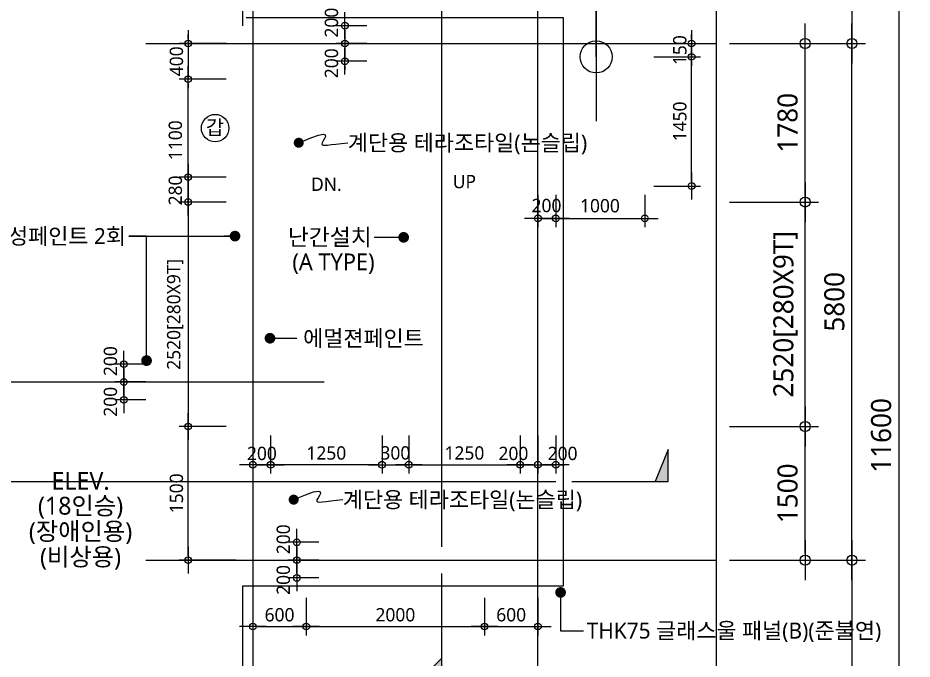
# Model space of a CAD drawing. Header units: millimetres. Extents: x 81033 to 452328, y -17390 to 42241.
# Drawn here: x 184510 to 194547, y 9364 to 16562 of the extents above; entities that cross this region are included whole.
import ezdxf
from ezdxf.enums import TextEntityAlignment as Align

# ---------------------------------------------------------------- set-up
doc = ezdxf.new("R2010")
doc.units = ezdxf.units.MM
doc.header["$LTSCALE"] = 100
doc.header["$MEASUREMENT"] = 0
doc.header["$PDSIZE"] = -10
doc.linetypes.add('CEN', pattern=[62, 60, -1, 0, -1])
doc.layers.get('0').update_dxf_attribs({"linetype": 'CONTINUOUS'})
doc.layers.get('Defpoints').update_dxf_attribs({"color": 171, "linetype": 'CONTINUOUS'})
for name, color, linetype in [('CEN(ST)', 1, 'CEN'), ('INS', 251, 'BATTING'), ('LED', 7, 'CONTINUOUS'), ('NDIM', 7, 'CONTINUOUS'), ('SYM', 7, 'CONTINUOUS'), ('TEXT(MIN)', 7, 'CONTINUOUS'), ('TEXT(NOTE小)', 1, 'CONTINUOUS'), ('TEXT(노트)', 7, 'CONTINUOUS')]:
    doc.layers.add(name, color=color, linetype=linetype)
doc.styles.add('CGS', font='cgse', dxfattribs={"bigfont": 'cgs'})
doc.styles.add('나눔바른고딕', font='NanumBarunGothic.ttf')
doc.linetypes.add('BATTING', pattern='A,0.0001,-0.1,[134,ltypeshp.shx,S=0.1,R=0,X=-0.1,Y=0],-0.2,[134,ltypeshp.shx,S=0.1,R=180,X=0.1,Y=0],-0.1', length=0.4001)
doc.dimstyles.new('NDIM 1200', dxfattribs={"dimscale": 75, "dimtxt": 3, "dimasz": 1, "dimexe": 2, "dimexo": 2, "dimgap": 1, "dimtad": 1, "dimdec": 0, "dimdsep": 46, "dimtxsty": 'CGS', "dimblk": 'DOT0', "dimcen": 1, "dimdle": 8, "dimclrd": 256, "dimclre": 256, "dimclrt": 256, "dimadec": 0, "dimazin": 0, "dimtfac": 1, "dimtdec": 0, "dimtix": 1, "dimtmove": 2, "dimatfit": 3, "dimldrblk": 'DOT0', "dimfxl": 1, "dimtolj": 1, "dimtzin": 0, "dimlwd": -1, "dimlwe": -1, "dimarcsym": 0})

# ---------------------------------------------------------------- blocks, each defined once
blk = doc.blocks.new('갑종방화문표기')
at = {"layer": 'TEXT(NOTE小)'}
blk.add_circle((0, 0), 150, dxfattribs=at)
at = {"layer": 'TEXT(NOTE小)', "style": '나눔바른고딕'}
blk.add_text('갑', height=160.1, dxfattribs=at).set_placement((-1.8, 7), align=Align.MIDDLE_CENTER)
blk = doc.blocks.new('DOT0')
blk.add_line((-3, 0), (3, 0))
at = {"color": 6}
blk.add_circle((0, 0), 0.75, dxfattribs=at)
blk = doc.blocks.new('*D104')
at = {"layer": 'Defpoints', "color": 0, "ltscale": 0.4, "transparency": 16777216}
for p in [(192347, 11975), (193347, 11975), (192347, 10475)]:
    blk.add_point(p, dxfattribs=at)
at = {"layer": 'NDIM', "ltscale": 0.4, "transparency": 16777216}
for p, q in [((192497, 11975), (193497, 11975)), ((193347, 10550), (193347, 11900)), ((192497, 10475), (193497, 10475))]:
    blk.add_line(p, q, dxfattribs=at)
at = {"layer": 'NDIM', "ltscale": 0.4, "transparency": 16777216, "xscale": 75, "yscale": 75, "zscale": 75}
for p, rotation in [((193347, 11975), 90), ((193347, 10475), 270)]:
    blk.add_blockref('DOT0', p, dxfattribs=dict(at, rotation=rotation))
at = {"layer": 'NDIM', "ltscale": 0.4, "transparency": 16777216, "insert": (193150, 11225), "char_height": 225, "attachment_point": 5, "rotation": 90, "style": '나눔바른고딕'}
blk.add_mtext('\\A1;1500', dxfattribs=at)
blk = doc.blocks.new('*D105')
at = {"layer": 'Defpoints', "color": 0, "ltscale": 0.4, "transparency": 16777216}
for p in [(192347, 14495), (193347, 14495), (192347, 11975)]:
    blk.add_point(p, dxfattribs=at)
at = {"layer": 'NDIM', "ltscale": 0.4, "transparency": 16777216}
for p, q in [((192497, 14495), (193497, 14495)), ((193347, 12050), (193347, 14420)), ((192497, 11975), (193497, 11975))]:
    blk.add_line(p, q, dxfattribs=at)
at = {"layer": 'NDIM', "ltscale": 0.4, "transparency": 16777216, "xscale": 75, "yscale": 75, "zscale": 75}
for p, rotation in [((193347, 14495), 90), ((193347, 11975), 270)]:
    blk.add_blockref('DOT0', p, dxfattribs=dict(at, rotation=rotation))
at = {"layer": 'NDIM', "ltscale": 0.4, "transparency": 16777216, "insert": (193126, 13235), "char_height": 225, "attachment_point": 5, "rotation": 90, "style": '나눔바른고딕'}
blk.add_mtext('\\A1;2520[280X9T]', dxfattribs=at)
blk = doc.blocks.new('*D106')
at = {"layer": 'Defpoints', "color": 0, "ltscale": 0.4, "transparency": 16777216}
for p in [(192347, 16275), (193347, 16275), (192347, 14495)]:
    blk.add_point(p, dxfattribs=at)
at = {"layer": 'NDIM', "ltscale": 0.4, "transparency": 16777216}
for p, q in [((192497, 16275), (193497, 16275)), ((193347, 14570), (193347, 16200)), ((192497, 14495), (193497, 14495))]:
    blk.add_line(p, q, dxfattribs=at)
at = {"layer": 'NDIM', "ltscale": 0.4, "transparency": 16777216, "xscale": 75, "yscale": 75, "zscale": 75}
for p, rotation in [((193347, 16275), 90), ((193347, 14495), 270)]:
    blk.add_blockref('DOT0', p, dxfattribs=dict(at, rotation=rotation))
at = {"layer": 'NDIM', "ltscale": 0.4, "transparency": 16777216, "insert": (193150, 15385), "char_height": 225, "attachment_point": 5, "rotation": 90, "style": '나눔바른고딕'}
blk.add_mtext('\\A1;1780', dxfattribs=at)
blk = doc.blocks.new('*D107')
at = {"layer": 'Defpoints', "color": 0, "ltscale": 0.4, "transparency": 16777216}
for p in [(192347, 16275), (193872, 16275), (192347, 10475)]:
    blk.add_point(p, dxfattribs=at)
at = {"layer": 'NDIM', "ltscale": 0.4, "transparency": 16777216}
for p, q in [((192497, 16275), (194022, 16275)), ((193872, 10550), (193872, 16200)), ((192497, 10475), (194022, 10475))]:
    blk.add_line(p, q, dxfattribs=at)
at = {"layer": 'NDIM', "ltscale": 0.4, "transparency": 16777216, "xscale": 75, "yscale": 75, "zscale": 75}
for p, rotation in [((193872, 16275), 90), ((193872, 10475), 270)]:
    blk.add_blockref('DOT0', p, dxfattribs=dict(at, rotation=rotation))
at = {"layer": 'NDIM', "ltscale": 0.4, "transparency": 16777216, "insert": (193675, 13375), "char_height": 225, "attachment_point": 5, "rotation": 90, "style": '나눔바른고딕'}
blk.add_mtext('\\A1;5800', dxfattribs=at)
blk = doc.blocks.new('*D108')
at = {"layer": 'Defpoints', "color": 0, "ltscale": 0.4, "transparency": 16777216}
for p in [(192347, 10475), (192347, 6075), (193872, 6075)]:
    blk.add_point(p, dxfattribs=at)
at = {"layer": 'NDIM', "ltscale": 0.4, "transparency": 16777216}
for p, q in [((192497, 10475), (194022, 10475)), ((193872, 10400), (193872, 6150)), ((192497, 6075), (194022, 6075))]:
    blk.add_line(p, q, dxfattribs=at)
at = {"layer": 'NDIM', "ltscale": 0.4, "transparency": 16777216, "xscale": 75, "yscale": 75, "zscale": 75}
for p, rotation in [((193872, 10475), 90), ((193872, 6075), 270)]:
    blk.add_blockref('DOT0', p, dxfattribs=dict(at, rotation=rotation))
at = {"layer": 'NDIM', "ltscale": 0.4, "transparency": 16777216, "insert": (193675, 8275), "char_height": 225, "attachment_point": 5, "rotation": 90, "style": '나눔바른고딕'}
blk.add_mtext('\\A1;4400', dxfattribs=at)
blk = doc.blocks.new('*D110')
at = {"layer": 'Defpoints', "color": 0, "ltscale": 0.4, "transparency": 16777216}
for p in [(192347, 17675), (192347, 6075), (194397, 6075)]:
    blk.add_point(p, dxfattribs=at)
at = {"layer": 'NDIM', "ltscale": 0.4, "transparency": 16777216}
for p, q in [((192497, 17675), (194547, 17675)), ((194397, 17600), (194397, 6150)), ((192497, 6075), (194547, 6075))]:
    blk.add_line(p, q, dxfattribs=at)
at = {"layer": 'NDIM', "ltscale": 0.4, "transparency": 16777216, "xscale": 75, "yscale": 75, "zscale": 75}
for p, rotation in [((194397, 17675), 90), ((194397, 6075), 270)]:
    blk.add_blockref('DOT0', p, dxfattribs=dict(at, rotation=rotation))
at = {"layer": 'NDIM', "ltscale": 0.4, "transparency": 16777216, "insert": (194200, 11875), "char_height": 225, "attachment_point": 5, "rotation": 90, "style": '나눔바른고딕'}
blk.add_mtext('\\A1;11600', dxfattribs=at)
blk = doc.blocks.new('SECTION-12')
at = {"layer": 'SYM'}
blk.add_hatch(color=256, dxfattribs=at).paths.add_polyline_path([(170671, 20158), (171031, 20014), (171031, 20158)])
h = blk.add_hatch(color=256, dxfattribs=at)
h.paths.add_polyline_path([(170182, 9614), (170607, 9190, -0.414214), (170607, 10038)])
h.paths.add_polyline_path([(170607, 9190), (171031, 8765), (171031, 9014, -0.198912)])
h.paths.add_polyline_path([(170607, 10038, -0.198912), (171031, 10214), (171031, 10462)])
at = {"layer": 'Defpoints'}
blk.add_line((171031, 12014), (171031, 17914), dxfattribs=at)
at = {"layer": 'SYM'}
for p, q in [((170671, 20158), (171031, 20014)), ((171031, 20158), (170671, 20158)), ((171031, 18274), (171031, 20158)), ((171031, 17914), (171031, 18094)), ((171031, 11714), (171031, 12014)), ((171031, 10214), (171031, 11414)), ((171031, 10462), (170182, 9614)), ((171031, 8765), (170182, 9614)), ((170431, 9614), (171631, 9614)), ((171031, 8765), (171031, 9014))]:
    blk.add_line(p, q, dxfattribs=at)
blk.add_arc((171031, 9614), 600, 90, 88.3138, dxfattribs=at)
blk = doc.blocks.new('*D461')
at = {"layer": 'Defpoints', "color": 0, "ltscale": 0.4, "transparency": 16777216}
for p in [(185700, 12675), (186047, 12675), (186047, 12475)]:
    blk.add_point(p, dxfattribs=at)
at = {"layer": 'NDIM', "ltscale": 0.4, "transparency": 16777216}
for p, q in [((185947, 12675), (185600, 12675)), ((185700, 12525), (185700, 12625)), ((185947, 12475), (185600, 12475))]:
    blk.add_line(p, q, dxfattribs=at)
at = {"layer": 'NDIM', "ltscale": 0.4, "transparency": 16777216, "xscale": 50, "yscale": 50, "zscale": 50}
for p, rotation in [((185700, 12675), 90), ((185700, 12475), 270)]:
    blk.add_blockref('DOT0', p, dxfattribs=dict(at, rotation=rotation))
at = {"layer": 'NDIM', "ltscale": 0.4, "transparency": 16777216, "insert": (185549, 12709), "char_height": 150, "attachment_point": 5, "rotation": 90, "style": '나눔바른고딕'}
blk.add_mtext('\\A1;200', dxfattribs=at)
blk = doc.blocks.new('*D462')
at = {"layer": 'Defpoints', "color": 0, "ltscale": 0.4, "transparency": 16777216}
for p in [(186047, 12475), (185700, 12275), (186047, 12275)]:
    blk.add_point(p, dxfattribs=at)
at = {"layer": 'NDIM', "ltscale": 0.4, "transparency": 16777216}
for p, q in [((185947, 12475), (185600, 12475)), ((185700, 12425), (185700, 12325)), ((185947, 12275), (185600, 12275))]:
    blk.add_line(p, q, dxfattribs=at)
at = {"layer": 'NDIM', "ltscale": 0.4, "transparency": 16777216, "xscale": 50, "yscale": 50, "zscale": 50}
for p, rotation in [((185700, 12475), 90), ((185700, 12275), 270)]:
    blk.add_blockref('DOT0', p, dxfattribs=dict(at, rotation=rotation))
at = {"layer": 'NDIM', "ltscale": 0.4, "transparency": 16777216, "insert": (185549, 12253), "char_height": 150, "attachment_point": 5, "rotation": 90, "style": '나눔바른고딕'}
blk.add_mtext('\\A1;200', dxfattribs=at)
blk = doc.blocks.new('*D492')
at = {"layer": 'Defpoints', "color": 0, "ltscale": 0.4, "transparency": 16777216}
for p in [(187641, 10675), (187988, 10675), (187988, 10475)]:
    blk.add_point(p, dxfattribs=at)
at = {"layer": 'NDIM', "ltscale": 0.4, "transparency": 16777216}
for p, q in [((187888, 10675), (187541, 10675)), ((187641, 10525), (187641, 10625)), ((187888, 10475), (187541, 10475))]:
    blk.add_line(p, q, dxfattribs=at)
at = {"layer": 'NDIM', "ltscale": 0.4, "transparency": 16777216, "xscale": 50, "yscale": 50, "zscale": 50}
for p, rotation in [((187641, 10675), 90), ((187641, 10475), 270)]:
    blk.add_blockref('DOT0', p, dxfattribs=dict(at, rotation=rotation))
at = {"layer": 'NDIM', "ltscale": 0.4, "transparency": 16777216, "insert": (187490, 10709), "char_height": 150, "attachment_point": 5, "rotation": 90, "style": '나눔바른고딕'}
blk.add_mtext('\\A1;200', dxfattribs=at)
blk = doc.blocks.new('*D493')
at = {"layer": 'Defpoints', "color": 0, "ltscale": 0.4, "transparency": 16777216}
for p in [(187988, 10475), (187641, 10275), (187988, 10275)]:
    blk.add_point(p, dxfattribs=at)
at = {"layer": 'NDIM', "ltscale": 0.4, "transparency": 16777216}
for p, q in [((187888, 10475), (187541, 10475)), ((187641, 10425), (187641, 10325)), ((187888, 10275), (187541, 10275))]:
    blk.add_line(p, q, dxfattribs=at)
at = {"layer": 'NDIM', "ltscale": 0.4, "transparency": 16777216, "xscale": 50, "yscale": 50, "zscale": 50}
for p, rotation in [((187641, 10475), 90), ((187641, 10275), 270)]:
    blk.add_blockref('DOT0', p, dxfattribs=dict(at, rotation=rotation))
at = {"layer": 'NDIM', "ltscale": 0.4, "transparency": 16777216, "insert": (187490, 10253), "char_height": 150, "attachment_point": 5, "rotation": 90, "style": '나눔바른고딕'}
blk.add_mtext('\\A1;200', dxfattribs=at)
blk = doc.blocks.new('*D494')
at = {"layer": 'Defpoints', "color": 0, "ltscale": 0.4, "transparency": 16777216}
for p in [(187347, 11975), (188597, 11975), (187347, 11546)]:
    blk.add_point(p, dxfattribs=at)
at = {"layer": 'NDIM', "ltscale": 0.4, "transparency": 16777216}
for p, q in [((187347, 11875), (187347, 11446)), ((188597, 11875), (188597, 11446)), ((188547, 11546), (187397, 11546))]:
    blk.add_line(p, q, dxfattribs=at)
at = {"layer": 'NDIM', "ltscale": 0.4, "transparency": 16777216, "xscale": 50, "yscale": 50, "zscale": 50, "rotation": 180}
blk.add_blockref('DOT0', (187347, 11546), dxfattribs=at)
at = {"layer": 'NDIM', "ltscale": 0.4, "transparency": 16777216, "xscale": 50, "yscale": 50, "zscale": 50}
blk.add_blockref('DOT0', (188597, 11546), dxfattribs=at)
at = {"layer": 'NDIM', "ltscale": 0.4, "transparency": 16777216, "insert": (187972, 11677), "char_height": 150, "attachment_point": 5, "style": '나눔바른고딕'}
blk.add_mtext('\\A1;1250', dxfattribs=at)
blk = doc.blocks.new('*D495')
at = {"layer": 'Defpoints', "color": 0, "ltscale": 0.4, "transparency": 16777216}
for p in [(188597, 11975), (188897, 11975), (188897, 11546)]:
    blk.add_point(p, dxfattribs=at)
at = {"layer": 'NDIM', "ltscale": 0.4, "transparency": 16777216}
for p, q in [((188597, 11875), (188597, 11446)), ((188897, 11875), (188897, 11446)), ((188547, 11546), (188497, 11546)), ((188597, 11546), (188897, 11546)), ((188947, 11546), (188997, 11546))]:
    blk.add_line(p, q, dxfattribs=at)
at = {"layer": 'NDIM', "ltscale": 0.4, "transparency": 16777216, "xscale": 50, "yscale": 50, "zscale": 50}
blk.add_blockref('DOT0', (188597, 11546), dxfattribs=at)
at = {"layer": 'NDIM', "ltscale": 0.4, "transparency": 16777216, "xscale": 50, "yscale": 50, "zscale": 50, "rotation": 180}
blk.add_blockref('DOT0', (188897, 11546), dxfattribs=at)
at = {"layer": 'NDIM', "ltscale": 0.4, "transparency": 16777216, "insert": (188747, 11678), "char_height": 150, "attachment_point": 5, "style": '나눔바른고딕'}
blk.add_mtext('\\A1;300', dxfattribs=at)
blk = doc.blocks.new('*D496')
at = {"layer": 'Defpoints', "color": 0, "ltscale": 0.4, "transparency": 16777216}
for p in [(188897, 11975), (190147, 11975), (190147, 11546)]:
    blk.add_point(p, dxfattribs=at)
at = {"layer": 'NDIM', "ltscale": 0.4, "transparency": 16777216}
for p, q in [((188897, 11875), (188897, 11446)), ((190147, 11875), (190147, 11446)), ((188947, 11546), (190097, 11546))]:
    blk.add_line(p, q, dxfattribs=at)
at = {"layer": 'NDIM', "ltscale": 0.4, "transparency": 16777216, "xscale": 50, "yscale": 50, "zscale": 50, "rotation": 180}
blk.add_blockref('DOT0', (188897, 11546), dxfattribs=at)
at = {"layer": 'NDIM', "ltscale": 0.4, "transparency": 16777216, "xscale": 50, "yscale": 50, "zscale": 50}
blk.add_blockref('DOT0', (190147, 11546), dxfattribs=at)
at = {"layer": 'NDIM', "ltscale": 0.4, "transparency": 16777216, "insert": (189522, 11677), "char_height": 150, "attachment_point": 5, "style": '나눔바른고딕'}
blk.add_mtext('\\A1;1250', dxfattribs=at)
blk = doc.blocks.new('*D497')
at = {"layer": 'Defpoints', "color": 0, "ltscale": 0.4, "transparency": 16777216}
for p in [(187147, 11975), (187347, 11975), (187347, 11546)]:
    blk.add_point(p, dxfattribs=at)
at = {"layer": 'NDIM', "ltscale": 0.4, "transparency": 16777216}
for p, q in [((187147, 11875), (187147, 11446)), ((187347, 11875), (187347, 11446)), ((187197, 11546), (187297, 11546))]:
    blk.add_line(p, q, dxfattribs=at)
at = {"layer": 'NDIM', "ltscale": 0.4, "transparency": 16777216, "xscale": 50, "yscale": 50, "zscale": 50, "rotation": 180}
blk.add_blockref('DOT0', (187147, 11546), dxfattribs=at)
at = {"layer": 'NDIM', "ltscale": 0.4, "transparency": 16777216, "xscale": 50, "yscale": 50, "zscale": 50}
blk.add_blockref('DOT0', (187347, 11546), dxfattribs=at)
at = {"layer": 'NDIM', "ltscale": 0.4, "transparency": 16777216, "insert": (187249, 11672), "char_height": 150, "attachment_point": 5, "style": '나눔바른고딕'}
blk.add_mtext('\\A1;200', dxfattribs=at)
blk = doc.blocks.new('*D498')
at = {"layer": 'Defpoints', "color": 0, "ltscale": 0.4, "transparency": 16777216}
for p in [(190147, 11975), (190347, 11975), (190147, 11546)]:
    blk.add_point(p, dxfattribs=at)
at = {"layer": 'NDIM', "ltscale": 0.4, "transparency": 16777216}
for p, q in [((190147, 11875), (190147, 11446)), ((190347, 11875), (190347, 11446)), ((190297, 11546), (190197, 11546))]:
    blk.add_line(p, q, dxfattribs=at)
at = {"layer": 'NDIM', "ltscale": 0.4, "transparency": 16777216, "xscale": 50, "yscale": 50, "zscale": 50, "rotation": 180}
blk.add_blockref('DOT0', (190147, 11546), dxfattribs=at)
at = {"layer": 'NDIM', "ltscale": 0.4, "transparency": 16777216, "xscale": 50, "yscale": 50, "zscale": 50}
blk.add_blockref('DOT0', (190347, 11546), dxfattribs=at)
at = {"layer": 'NDIM', "ltscale": 0.4, "transparency": 16777216, "insert": (190072, 11672), "char_height": 150, "attachment_point": 5, "style": '나눔바른고딕'}
blk.add_mtext('\\A1;200', dxfattribs=at)
blk = doc.blocks.new('*D499')
at = {"layer": 'Defpoints', "color": 0, "ltscale": 0.4, "transparency": 16777216}
for p in [(190347, 11975), (190547, 11975), (190547, 11546)]:
    blk.add_point(p, dxfattribs=at)
at = {"layer": 'NDIM', "ltscale": 0.4, "transparency": 16777216}
for p, q in [((190347, 11875), (190347, 11446)), ((190547, 11875), (190547, 11446)), ((190297, 11546), (190247, 11546)), ((190347, 11546), (190547, 11546)), ((190597, 11546), (190647, 11546))]:
    blk.add_line(p, q, dxfattribs=at)
at = {"layer": 'NDIM', "ltscale": 0.4, "transparency": 16777216, "xscale": 50, "yscale": 50, "zscale": 50}
blk.add_blockref('DOT0', (190347, 11546), dxfattribs=at)
at = {"layer": 'NDIM', "ltscale": 0.4, "transparency": 16777216, "xscale": 50, "yscale": 50, "zscale": 50, "rotation": 180}
blk.add_blockref('DOT0', (190547, 11546), dxfattribs=at)
at = {"layer": 'NDIM', "ltscale": 0.4, "transparency": 16777216, "insert": (190624, 11672), "char_height": 150, "attachment_point": 5, "style": '나눔바른고딕'}
blk.add_mtext('\\A1;200', dxfattribs=at)
blk = doc.blocks.new('*D500')
at = {"layer": 'Defpoints', "color": 0, "ltscale": 0.4, "transparency": 16777216}
for p in [(188181, 16475), (188528, 16475), (188528, 16275)]:
    blk.add_point(p, dxfattribs=at)
at = {"layer": 'NDIM', "ltscale": 0.4, "transparency": 16777216}
for p, q in [((188428, 16475), (188081, 16475)), ((188181, 16325), (188181, 16425)), ((188428, 16275), (188081, 16275))]:
    blk.add_line(p, q, dxfattribs=at)
at = {"layer": 'NDIM', "ltscale": 0.4, "transparency": 16777216, "xscale": 50, "yscale": 50, "zscale": 50}
for p, rotation in [((188181, 16475), 90), ((188181, 16275), 270)]:
    blk.add_blockref('DOT0', p, dxfattribs=dict(at, rotation=rotation))
at = {"layer": 'NDIM', "ltscale": 0.4, "transparency": 16777216, "insert": (188030, 16509), "char_height": 150, "attachment_point": 5, "rotation": 90, "style": '나눔바른고딕'}
blk.add_mtext('\\A1;200', dxfattribs=at)
blk = doc.blocks.new('*D501')
at = {"layer": 'Defpoints', "color": 0, "ltscale": 0.4, "transparency": 16777216}
for p in [(188528, 16275), (188181, 16075), (188528, 16075)]:
    blk.add_point(p, dxfattribs=at)
at = {"layer": 'NDIM', "ltscale": 0.4, "transparency": 16777216}
for p, q in [((188181, 16325), (188181, 16375)), ((188428, 16275), (188081, 16275)), ((188181, 16275), (188181, 16075)), ((188428, 16075), (188081, 16075)), ((188181, 16025), (188181, 15975))]:
    blk.add_line(p, q, dxfattribs=at)
at = {"layer": 'NDIM', "ltscale": 0.4, "transparency": 16777216, "xscale": 50, "yscale": 50, "zscale": 50}
for p, rotation in [((188181, 16275), 270), ((188181, 16075), 90)]:
    blk.add_blockref('DOT0', p, dxfattribs=dict(at, rotation=rotation))
at = {"layer": 'NDIM', "ltscale": 0.4, "transparency": 16777216, "insert": (188030, 16053), "char_height": 150, "attachment_point": 5, "rotation": 90, "style": '나눔바른고딕'}
blk.add_mtext('\\A1;200', dxfattribs=at)
blk = doc.blocks.new('*D504')
at = {"layer": 'Defpoints', "color": 0, "ltscale": 0.4, "transparency": 16777216}
for p in [(186422, 15875), (186947, 15875), (186947, 14775)]:
    blk.add_point(p, dxfattribs=at)
at = {"layer": 'NDIM', "ltscale": 0.4, "transparency": 16777216}
for p, q in [((186847, 15875), (186322, 15875)), ((186422, 14825), (186422, 15825)), ((186847, 14775), (186322, 14775))]:
    blk.add_line(p, q, dxfattribs=at)
at = {"layer": 'NDIM', "ltscale": 0.4, "transparency": 16777216, "xscale": 50, "yscale": 50, "zscale": 50}
for p, rotation in [((186422, 15875), 90), ((186422, 14775), 270)]:
    blk.add_blockref('DOT0', p, dxfattribs=dict(at, rotation=rotation))
at = {"layer": 'NDIM', "ltscale": 0.4, "transparency": 16777216, "insert": (186278, 15189), "char_height": 150, "attachment_point": 5, "rotation": 90, "style": '나눔바른고딕'}
blk.add_mtext('\\A1;1100', dxfattribs=at)
blk = doc.blocks.new('*D505')
at = {"layer": 'Defpoints', "color": 0, "ltscale": 0.4, "transparency": 16777216}
for p in [(186947, 14495), (186422, 11975), (186947, 11975)]:
    blk.add_point(p, dxfattribs=at)
at = {"layer": 'NDIM', "ltscale": 0.4, "transparency": 16777216}
for p, q in [((186847, 14495), (186322, 14495)), ((186422, 14445), (186422, 12025)), ((186847, 11975), (186322, 11975))]:
    blk.add_line(p, q, dxfattribs=at)
at = {"layer": 'NDIM', "ltscale": 0.4, "transparency": 16777216, "xscale": 50, "yscale": 50, "zscale": 50}
for p, rotation in [((186422, 14495), 90), ((186422, 11975), 270)]:
    blk.add_blockref('DOT0', p, dxfattribs=dict(at, rotation=rotation))
at = {"layer": 'NDIM', "ltscale": 0.4, "transparency": 16777216, "insert": (186275, 13235), "char_height": 150, "attachment_point": 5, "rotation": 90, "style": '나눔바른고딕'}
blk.add_mtext('\\A1;2520[280X9T]', dxfattribs=at)
blk = doc.blocks.new('*D506')
at = {"layer": 'Defpoints', "color": 0, "ltscale": 0.4, "transparency": 16777216}
for p in [(186947, 16275), (186422, 15875), (186947, 15875)]:
    blk.add_point(p, dxfattribs=at)
at = {"layer": 'NDIM', "ltscale": 0.4, "transparency": 16777216}
for p, q in [((186422, 16325), (186422, 16375)), ((186847, 16275), (186322, 16275)), ((186422, 16275), (186422, 15875)), ((186847, 15875), (186322, 15875)), ((186422, 15825), (186422, 15775))]:
    blk.add_line(p, q, dxfattribs=at)
at = {"layer": 'NDIM', "ltscale": 0.4, "transparency": 16777216, "xscale": 50, "yscale": 50, "zscale": 50}
for p, rotation in [((186422, 16275), 270), ((186422, 15875), 90)]:
    blk.add_blockref('DOT0', p, dxfattribs=dict(at, rotation=rotation))
at = {"layer": 'NDIM', "ltscale": 0.4, "transparency": 16777216, "insert": (186290, 16075), "char_height": 150, "attachment_point": 5, "rotation": 90, "style": '나눔바른고딕'}
blk.add_mtext('\\A1;400', dxfattribs=at)
blk = doc.blocks.new('_Dot')
at = {"color": 0, "linetype": 'ByBlock', "lineweight": -2}
blk.add_line((-0.5, 0), (-1, 0), dxfattribs=at)
at = {"color": 0, "linetype": 'ByBlock', "const_width": 0.5}
blk.add_lwpolyline([(-0.25, 0, 1), (0.25, 0, 1)], format="xyb", close=True, dxfattribs=at)
blk = doc.blocks.new('*D507')
at = {"layer": 'Defpoints', "color": 0, "ltscale": 0.4, "transparency": 16777216}
for p in [(186422, 11975), (186947, 11975), (187056, 10475)]:
    blk.add_point(p, dxfattribs=at)
at = {"layer": 'NDIM', "ltscale": 0.4, "transparency": 16777216}
for p, q in [((186847, 11975), (186322, 11975)), ((186422, 10525), (186422, 11925)), ((186956, 10475), (186322, 10475))]:
    blk.add_line(p, q, dxfattribs=at)
at = {"layer": 'NDIM', "ltscale": 0.4, "transparency": 16777216, "xscale": 50, "yscale": 50, "zscale": 50}
for p, rotation in [((186422, 11975), 90), ((186422, 10475), 270)]:
    blk.add_blockref('DOT0', p, dxfattribs=dict(at, rotation=rotation))
at = {"layer": 'NDIM', "ltscale": 0.4, "transparency": 16777216, "insert": (186290, 11225), "char_height": 150, "attachment_point": 5, "rotation": 90, "style": '나눔바른고딕'}
blk.add_mtext('\\A1;1500', dxfattribs=at)
blk = doc.blocks.new('*D508')
at = {"layer": 'Defpoints', "color": 0, "ltscale": 0.4, "transparency": 16777216}
for p in [(186947, 14775), (186422, 14495), (186947, 14495)]:
    blk.add_point(p, dxfattribs=at)
at = {"layer": 'NDIM', "ltscale": 0.4, "transparency": 16777216}
for p, q in [((186847, 14775), (186322, 14775)), ((186422, 14725), (186422, 14545)), ((186847, 14495), (186322, 14495))]:
    blk.add_line(p, q, dxfattribs=at)
at = {"layer": 'NDIM', "ltscale": 0.4, "transparency": 16777216, "xscale": 50, "yscale": 50, "zscale": 50}
for p, rotation in [((186422, 14775), 90), ((186422, 14495), 270)]:
    blk.add_blockref('DOT0', p, dxfattribs=dict(at, rotation=rotation))
at = {"layer": 'NDIM', "ltscale": 0.4, "transparency": 16777216, "insert": (186278, 14625), "char_height": 150, "attachment_point": 5, "rotation": 90, "style": '나눔바른고딕'}
blk.add_mtext('\\A1;280', dxfattribs=at)
blk = doc.blocks.new('*D589')
at = {"layer": 'Defpoints', "color": 0, "ltscale": 0.4, "transparency": 16777216}
for p in [(187147, 10150), (187747, 10150), (187747, 9730)]:
    blk.add_point(p, dxfattribs=at)
at = {"layer": 'NDIM', "ltscale": 0.4, "transparency": 16777216}
for p, q in [((187147, 10050), (187147, 9630)), ((187747, 10050), (187747, 9630)), ((187197, 9730), (187697, 9730))]:
    blk.add_line(p, q, dxfattribs=at)
at = {"layer": 'NDIM', "ltscale": 0.4, "transparency": 16777216, "xscale": 50, "yscale": 50, "zscale": 50, "rotation": 180}
blk.add_blockref('DOT0', (187147, 9730), dxfattribs=at)
at = {"layer": 'NDIM', "ltscale": 0.4, "transparency": 16777216, "xscale": 50, "yscale": 50, "zscale": 50}
blk.add_blockref('DOT0', (187747, 9730), dxfattribs=at)
at = {"layer": 'NDIM', "ltscale": 0.4, "transparency": 16777216, "insert": (187447, 9861), "char_height": 150, "attachment_point": 5, "style": '나눔바른고딕'}
blk.add_mtext('\\A1;600', dxfattribs=at)
blk = doc.blocks.new('*D590')
at = {"layer": 'Defpoints', "color": 0, "ltscale": 0.4, "transparency": 16777216}
for p in [(187747, 10150), (189747, 10150), (189747, 9730)]:
    blk.add_point(p, dxfattribs=at)
at = {"layer": 'NDIM', "ltscale": 0.4, "transparency": 16777216}
for p, q in [((187747, 10050), (187747, 9630)), ((189747, 10050), (189747, 9630)), ((187797, 9730), (189697, 9730))]:
    blk.add_line(p, q, dxfattribs=at)
at = {"layer": 'NDIM', "ltscale": 0.4, "transparency": 16777216, "xscale": 50, "yscale": 50, "zscale": 50, "rotation": 180}
blk.add_blockref('DOT0', (187747, 9730), dxfattribs=at)
at = {"layer": 'NDIM', "ltscale": 0.4, "transparency": 16777216, "xscale": 50, "yscale": 50, "zscale": 50}
blk.add_blockref('DOT0', (189747, 9730), dxfattribs=at)
at = {"layer": 'NDIM', "ltscale": 0.4, "transparency": 16777216, "insert": (188747, 9861), "char_height": 150, "attachment_point": 5, "style": '나눔바른고딕'}
blk.add_mtext('\\A1;2000', dxfattribs=at)
blk = doc.blocks.new('*D591')
at = {"layer": 'Defpoints', "color": 0, "ltscale": 0.4, "transparency": 16777216}
for p in [(189747, 10150), (190347, 10150), (190347, 9730)]:
    blk.add_point(p, dxfattribs=at)
at = {"layer": 'NDIM', "ltscale": 0.4, "transparency": 16777216}
for p, q in [((189747, 10050), (189747, 9630)), ((190347, 10050), (190347, 9630)), ((189797, 9730), (190297, 9730))]:
    blk.add_line(p, q, dxfattribs=at)
at = {"layer": 'NDIM', "ltscale": 0.4, "transparency": 16777216, "xscale": 50, "yscale": 50, "zscale": 50, "rotation": 180}
blk.add_blockref('DOT0', (189747, 9730), dxfattribs=at)
at = {"layer": 'NDIM', "ltscale": 0.4, "transparency": 16777216, "xscale": 50, "yscale": 50, "zscale": 50}
blk.add_blockref('DOT0', (190347, 9730), dxfattribs=at)
at = {"layer": 'NDIM', "ltscale": 0.4, "transparency": 16777216, "insert": (190047, 9861), "char_height": 150, "attachment_point": 5, "style": '나눔바른고딕'}
blk.add_mtext('\\A1;600', dxfattribs=at)
blk = doc.blocks.new('*D667')
at = {"layer": 'Defpoints', "color": 0, "ltscale": 0.4, "transparency": 16777216}
for p in [(192347, 17675), (192347, 16275), (193872, 16275)]:
    blk.add_point(p, dxfattribs=at)
at = {"layer": 'NDIM', "ltscale": 0.4, "transparency": 16777216}
for p, q in [((192497, 17675), (194022, 17675)), ((193872, 17600), (193872, 16350)), ((192497, 16275), (194022, 16275))]:
    blk.add_line(p, q, dxfattribs=at)
at = {"layer": 'NDIM', "ltscale": 0.4, "transparency": 16777216, "xscale": 75, "yscale": 75, "zscale": 75}
for p, rotation in [((193872, 17675), 90), ((193872, 16275), 270)]:
    blk.add_blockref('DOT0', p, dxfattribs=dict(at, rotation=rotation))
at = {"layer": 'NDIM', "ltscale": 0.4, "transparency": 16777216, "insert": (193675, 16975), "char_height": 225, "attachment_point": 5, "rotation": 90, "style": '나눔바른고딕'}
blk.add_mtext('\\A1;1400', dxfattribs=at)
blk = doc.blocks.new('A$C1AFB1B41')
at = {"layer": 'SYM'}
blk.add_hatch(color=256, dxfattribs=at).paths.add_polyline_path([(2000, 500), (1800, 0), (2000, 0)])
for p, q in [((2000, 500), (1800, 0)), ((2000, 0), (2000, 500)), ((0, 0), (250, 0)), ((500, 0), (2000, 0))]:
    blk.add_line(p, q, dxfattribs=at)
blk = doc.blocks.new('*D1154')
at = {"layer": 'Defpoints', "color": 0, "ltscale": 0.4, "transparency": 16777216}
for p in [(190347, 14675), (190547, 14675), (190547, 14312)]:
    blk.add_point(p, dxfattribs=at)
at = {"layer": 'NDIM', "ltscale": 0.4, "transparency": 16777216}
for p, q in [((190347, 14575), (190347, 14212)), ((190547, 14575), (190547, 14212)), ((190397, 14312), (190497, 14312))]:
    blk.add_line(p, q, dxfattribs=at)
at = {"layer": 'NDIM', "ltscale": 0.4, "transparency": 16777216, "xscale": 50, "yscale": 50, "zscale": 50, "rotation": 180}
blk.add_blockref('DOT0', (190347, 14312), dxfattribs=at)
at = {"layer": 'NDIM', "ltscale": 0.4, "transparency": 16777216, "xscale": 50, "yscale": 50, "zscale": 50}
blk.add_blockref('DOT0', (190547, 14312), dxfattribs=at)
at = {"layer": 'NDIM', "ltscale": 0.4, "transparency": 16777216, "insert": (190443, 14455), "char_height": 150, "attachment_point": 5, "style": '나눔바른고딕'}
blk.add_mtext('\\A1;200', dxfattribs=at)
blk = doc.blocks.new('*D1155')
at = {"layer": 'Defpoints', "color": 0, "ltscale": 0.4, "transparency": 16777216}
for p in [(190547, 14675), (191547, 14675), (191547, 14312)]:
    blk.add_point(p, dxfattribs=at)
at = {"layer": 'NDIM', "ltscale": 0.4, "transparency": 16777216}
for p, q in [((190547, 14575), (190547, 14212)), ((191547, 14575), (191547, 14212)), ((190597, 14312), (191497, 14312))]:
    blk.add_line(p, q, dxfattribs=at)
at = {"layer": 'NDIM', "ltscale": 0.4, "transparency": 16777216, "xscale": 50, "yscale": 50, "zscale": 50, "rotation": 180}
blk.add_blockref('DOT0', (190547, 14312), dxfattribs=at)
at = {"layer": 'NDIM', "ltscale": 0.4, "transparency": 16777216, "xscale": 50, "yscale": 50, "zscale": 50}
blk.add_blockref('DOT0', (191547, 14312), dxfattribs=at)
at = {"layer": 'NDIM', "ltscale": 0.4, "transparency": 16777216, "insert": (191043, 14453), "char_height": 150, "attachment_point": 5, "style": '나눔바른고딕'}
blk.add_mtext('\\A1;1000', dxfattribs=at)
blk = doc.blocks.new('*D1156')
at = {"layer": 'Defpoints', "color": 0, "ltscale": 0.4, "transparency": 16777216}
for p in [(191547, 16125), (192072, 16125), (191547, 14675)]:
    blk.add_point(p, dxfattribs=at)
at = {"layer": 'NDIM', "ltscale": 0.4, "transparency": 16777216}
for p, q in [((191647, 16125), (192172, 16125)), ((192072, 14725), (192072, 16075)), ((191647, 14675), (192172, 14675))]:
    blk.add_line(p, q, dxfattribs=at)
at = {"layer": 'NDIM', "ltscale": 0.4, "transparency": 16777216, "xscale": 50, "yscale": 50, "zscale": 50}
for p, rotation in [((192072, 16125), 90), ((192072, 14675), 270)]:
    blk.add_blockref('DOT0', p, dxfattribs=dict(at, rotation=rotation))
at = {"layer": 'NDIM', "ltscale": 0.4, "transparency": 16777216, "insert": (191940, 15400), "char_height": 150, "attachment_point": 5, "rotation": 90, "style": '나눔바른고딕'}
blk.add_mtext('\\A1;1450', dxfattribs=at)
blk = doc.blocks.new('*D1157')
at = {"layer": 'Defpoints', "color": 0, "ltscale": 0.4, "transparency": 16777216}
for p in [(191547, 16275), (192072, 16275), (191547, 16125)]:
    blk.add_point(p, dxfattribs=at)
at = {"layer": 'NDIM', "ltscale": 0.4, "transparency": 16777216}
for p, q in [((192072, 16325), (192072, 16375)), ((191647, 16275), (192172, 16275)), ((192072, 16125), (192072, 16275)), ((191647, 16125), (192172, 16125)), ((192072, 16075), (192072, 16025))]:
    blk.add_line(p, q, dxfattribs=at)
at = {"layer": 'NDIM', "ltscale": 0.4, "transparency": 16777216, "xscale": 50, "yscale": 50, "zscale": 50}
for p, rotation in [((192072, 16275), 270), ((192072, 16125), 90)]:
    blk.add_blockref('DOT0', p, dxfattribs=dict(at, rotation=rotation))
at = {"layer": 'NDIM', "ltscale": 0.4, "transparency": 16777216, "insert": (191940, 16200), "char_height": 150, "attachment_point": 5, "rotation": 90, "style": '나눔바른고딕'}
blk.add_mtext('\\A1;150', dxfattribs=at)

msp = doc.modelspace()

# ---------------------------------------------------------------- linework, layer by layer
at = {"ltscale": 10000}
msp.add_line((185754.5, 14112.4), (186946.9, 14112.4), dxfattribs=at)
at = {"layer": 'CEN(ST)', "ltscale": 10000}
for p, q in [((187146.9, 19067.4), (187146.9, 4574.8)), ((190346.9, 4574.8), (190346.9, 19067.4)), ((185946.9, 16274.8), (192346.9, 16274.8)), ((187946.9, 12474.8), (172846.9, 12474.8)), ((185946.9, 10474.8), (192346.9, 10474.8))]:
    msp.add_line(p, q, dxfattribs=at)
at = {"layer": 'Defpoints'}
msp.add_line((177253.2, 11357.7), (190367.4, 11357.7), dxfattribs=at)
at = {"layer": 'Defpoints', "ltscale": 10000}
msp.add_lwpolyline([(172846.9, 19067.4), (192346.9, 19067.4), (192346.9, 4574.8), (172846.9, 4574.8)], close=True, dxfattribs=at)
at = {"layer": 'INS', "ltscale": 0.9}
for points in [[(187034.4, 16474.8), (187034.4, 19067.4)], [(187034.4, 5249.8), (187034.4, 10187.3), (190634.4, 10187.3), (190634.4, 16562.3), (187071.9, 16562.3)]]:
    msp.add_lwpolyline(points, dxfattribs=at)
at = {"layer": 'LED', "const_width": 56.2}
for points in [[(187662.6, 15188.6, -1), (187662.6, 15132.4, -1)], [(187605.7, 11182.1, -1), (187605.7, 11125.9, -1)]]:
    msp.add_lwpolyline(points, format="xyb", close=True, dxfattribs=at)
at = {"layer": 'LED'}
for points in [[(187662.6, 15160.5), (187796.5, 15216.3), (187885.3, 15246.5), (187937, 15255.7), (187959.7, 15248.9), (187961.7, 15231), (187950.9, 15206.7), (187935.6, 15181), (187923.7, 15158.7), (187922.1, 15143.5), (187931.8, 15135.3), (187952.6, 15132.8), (187984.2, 15134.7), (188026.4, 15139.6), (188079, 15146.5), (188141.5, 15153.8), (188213.9, 15160.5)], [(187605.7, 11154), (187739.6, 11209.8), (187828.4, 11240), (187880.1, 11249.2), (187902.8, 11242.4), (187904.8, 11224.5), (187894, 11200.3), (187878.6, 11174.5), (187866.8, 11152.2), (187865.1, 11137), (187874.8, 11128.8), (187895.7, 11126.3), (187927.3, 11128.2), (187969.5, 11133.1), (188022, 11140), (188084.6, 11147.3), (188156.9, 11154)]]:
    msp.add_lwpolyline(points, dxfattribs=at)

# ---------------------------------------------------------------- block references
msp.add_blockref('SECTION-12', (18239.1, -1089.1))
msp.add_blockref('SECTION-12', (18239.1, -1089.1))
at = {"xscale": 1.030731055544951, "yscale": 1.030731055544951, "zscale": 1.030731055544951}
msp.add_blockref('갑종방화문표기', (186723.7, 15324.8), dxfattribs=at)
at = {"layer": 'NDIM', "ltscale": 10000, "xscale": 120, "yscale": 120, "zscale": 120}
msp.add_blockref('_Dot', (186946.9, 14112.4), dxfattribs=at)
at = {"layer": 'SYM', "xscale": 0.7200000000000014, "yscale": 0.7200000000000014, "zscale": 0.7200000000000014}
msp.add_blockref('A$C1AFB1B41', (190367.4, 11357.7), dxfattribs=at)

# ---------------------------------------------------------------- texts
at = {"layer": 'TEXT(MIN)', "style": '나눔바른고딕'}
for s, p in [('계단용 테라조타일(논슬립)', (188213.9, 15160.5)), ('에멀젼페인트', (187711.1, 12966.2)), ('계단용 테라조타일(논슬립)', (188156.9, 11154)), ('THK75 글래스울 패널(B)(준불연)', (190894.5, 9684.3))]:
    msp.add_text(s, height=180, dxfattribs=at).set_placement(p, align=Align.MIDDLE_LEFT)
for s, p in [('DN.', (187971.9, 14694.8)), ('UP', (189521.9, 14724.8)), ('UP', (189521.9, 14724.8))]:
    msp.add_text(s, height=150, dxfattribs=at).set_placement(p, align=Align.MIDDLE_CENTER)
msp.add_text('수성페인트 2회', height=180, dxfattribs=at).set_placement((185723.4, 14112.3), align=Align.MIDDLE_RIGHT)
at = {"layer": 'TEXT(노트)', "style": '나눔바른고딕'}
for s, p in [('난간설치', (188481.4, 14101.7)), ('(A TYPE)', (188514.3, 13823.7))]:
    msp.add_text(s, height=187.5, dxfattribs=at).set_placement(p, align=Align.MIDDLE_RIGHT)
for s, p in [('ELEV.', (185213.5, 11363)), ('(18인승)', (185213.5, 11076.3)), ('(장애인용)', (185213.5, 10789.6)), ('(비상용)', (185213.5, 10503))]:
    msp.add_text(s, height=200, dxfattribs=at).set_placement(p, align=Align.MIDDLE)

# ---------------------------------------------------------------- dimensions: what is measured, and where the dimension line sits
at = {"layer": 'NDIM', "ltscale": 0.4}
for base, p1, p2, angle, override, picture, middle in [((194396.9, 6074.8), (192346.9, 17674.8), (192346.9, 6074.8), 270, {"dimtxsty": '나눔바른고딕'}, '*D110', (194199.6, 11874.8)), ((193871.9, 16274.8), (192346.9, 17674.8), (192346.9, 16274.8), 270, {"dimtxsty": '나눔바른고딕'}, '*D667', (193674.8, 16974.8)), ((193346.9, 16274.8), (192346.9, 14494.8), (192346.9, 16274.8), 90, {"dimtxsty": '나눔바른고딕'}, '*D106', (193149.8, 15384.8)), ((193871.9, 16274.8), (192346.9, 10474.8), (192346.9, 16274.8), 90, {"dimtxsty": '나눔바른고딕'}, '*D107', (193674.8, 13374.8)), ((186421.9, 15874.8), (186946.9, 16274.8), (186946.9, 15874.8), 270, {"dimscale": 50, "dimtxsty": '나눔바른고딕'}, '*D506', (186290.5, 16074.8)), ((192071.9, 16274.8), (191546.9, 16124.8), (191546.9, 16274.8), 90, {"dimscale": 50, "dimtxsty": '나눔바른고딕'}, '*D1157', (191940.5, 16199.8)), ((192071.9, 16124.8), (191546.9, 14674.8), (191546.9, 16124.8), 90, {"dimscale": 50, "dimtxsty": '나눔바른고딕'}, '*D1156', (191940.5, 15399.8)), ((193346.9, 11974.8), (192346.9, 10474.8), (192346.9, 11974.8), 90, {"dimtxsty": '나눔바른고딕'}, '*D104', (193149.8, 11224.8)), ((186421.9, 11974.8), (187056.5, 10474.8), (186946.9, 11974.8), 90, {"dimscale": 50, "dimtxsty": '나눔바른고딕'}, '*D507', (186290.5, 11224.8)), ((187346.9, 11546), (188596.9, 11974.8), (187346.9, 11974.8), 180, {"dimscale": 50, "dimtxsty": '나눔바른고딕'}, '*D494', (187971.9, 11677.5)), ((193871.9, 6074.8), (192346.9, 10474.8), (192346.9, 6074.8), 270, {"dimtxsty": '나눔바른고딕'}, '*D108', (193674.8, 8274.8))]:
    dim = msp.add_linear_dim(base=base, p1=p1, p2=p2, angle=angle, dimstyle='NDIM 1200', override=override, dxfattribs=at)
    dim.commit()
    dim.dimension.update_dxf_attribs({"geometry": picture, "text_midpoint": middle})
for base, p1, p2, angle, picture, middle in [((188180.8, 16474.8), (188528.2, 16274.8), (188528.2, 16474.8), 90, '*D500', (188029.9, 16508.6)), ((188180.8, 16074.8), (188528.2, 16274.8), (188528.2, 16074.8), 270, '*D501', (188029.9, 16053.1)), ((186421.9, 15874.8), (186946.9, 14774.8), (186946.9, 15874.8), 90, '*D504', (186278.2, 15188.9)), ((186421.9, 14494.8), (186946.9, 14774.8), (186946.9, 14494.8), 270, '*D508', (186278.2, 14625.2)), ((185699.6, 12674.8), (186046.9, 12474.8), (186046.9, 12674.8), 90, '*D461', (185548.7, 12708.6)), ((185699.6, 12274.8), (186046.9, 12474.8), (186046.9, 12274.8), 270, '*D462', (185548.7, 12253.1)), ((190146.9, 11546), (190346.9, 11974.8), (190146.9, 11974.8), 180, '*D498', (190071.9, 11672.5)), ((187641, 10674.8), (187988.3, 10474.8), (187988.3, 10674.8), 90, '*D492', (187490.1, 10708.6)), ((187641, 10274.8), (187988.3, 10474.8), (187988.3, 10274.8), 270, '*D493', (187490.1, 10253.1))]:
    dim = msp.add_linear_dim(base=base, p1=p1, p2=p2, angle=angle, dimstyle='NDIM 1200', override={"dimscale": 50, "dimtxsty": '나눔바른고딕'}, dxfattribs=at)
    dim.commit()
    dim.dimension.update_dxf_attribs({"geometry": picture, "text_midpoint": middle, "dimtype": 160})
for base, p1, p2, picture, middle in [((190546.9, 14312.2), (190346.9, 14674.8), (190546.9, 14674.8), '*D1154', (190443.1, 14454.8)), ((191546.9, 14312.2), (190546.9, 14674.8), (191546.9, 14674.8), '*D1155', (191042.7, 14453.5)), ((187346.9, 11546), (187146.9, 11974.8), (187346.9, 11974.8), '*D497', (187249, 11672.5)), ((190546.9, 11546), (190346.9, 11974.8), (190546.9, 11974.8), '*D499', (190624.4, 11672.5))]:
    dim = msp.add_linear_dim(base=base, p1=p1, p2=p2, dimstyle='NDIM 1200', override={"dimscale": 50, "dimtxsty": '나눔바른고딕'}, dxfattribs=at)
    dim.commit()
    dim.dimension.update_dxf_attribs({"geometry": picture, "text_midpoint": middle, "dimtype": 160})
for base, p1, p2, angle, text, override, picture, middle in [((193346.9, 14494.8), (192346.9, 11974.8), (192346.9, 14494.8), 90, '<>[280X9T]\\X', {"dimtxsty": '나눔바른고딕'}, '*D105', (193346.9, 13234.8)), ((186421.9, 11974.8), (186946.9, 14494.8), (186946.9, 11974.8), 270, '2520[280X9T]\\X', {"dimscale": 50, "dimtxsty": '나눔바른고딕'}, '*D505', (186421.9, 13234.8))]:
    dim = msp.add_linear_dim(base=base, p1=p1, p2=p2, angle=angle, text=text, dimstyle='NDIM 1200', override=override, dxfattribs=at)
    dim.commit()
    dim.dimension.update_dxf_attribs({"geometry": picture, "text_midpoint": middle})
for base, p1, p2, picture, middle in [((188896.9, 11546), (188596.9, 11974.8), (188896.9, 11974.8), '*D495', (188746.9, 11677.6)), ((190146.9, 11546), (188896.9, 11974.8), (190146.9, 11974.8), '*D496', (189521.9, 11677.5)), ((187746.9, 9729.9), (187146.9, 10149.8), (187746.9, 10149.8), '*D589', (187446.9, 9861.5)), ((189746.9, 9729.9), (187746.9, 10149.8), (189746.9, 10149.8), '*D590', (188746.9, 9861.4)), ((190346.9, 9729.9), (189746.9, 10149.8), (190346.9, 10149.8), '*D591', (190046.9, 9861.5))]:
    dim = msp.add_linear_dim(base=base, p1=p1, p2=p2, dimstyle='NDIM 1200', override={"dimscale": 50, "dimtxsty": '나눔바른고딕'}, dxfattribs=at)
    dim.commit()
    dim.dimension.update_dxf_attribs({"geometry": picture, "text_midpoint": middle})

# ---------------------------------------------------------------- leaders
at = {"layer": 'NDIM', "ltscale": 10000}
for points, override in [([(191000.2, 16124.5), (191000.2, 16653.3), (191300.2, 16653.3)], {"dimscale": 120, "dimasz": 2, "dimtad": 0}), ([(188839.8, 14098.6), (188507.6, 14098.6)], {"dimscale": 120, "dimasz": 1, "dimgap": 1, "dimtad": 0, "dimldrblk": 'Dot'}), ([(185954.5, 12715), (185954.5, 14112.4), (185754.5, 14112.4)], {"dimscale": 120, "dimasz": 1, "dimgap": 1, "dimtad": 0, "dimldrblk": 'Dot'}), ([(187339.6, 12966.2), (187639.6, 12966.2)], {"dimscale": 120, "dimasz": 1, "dimgap": 1, "dimtad": 0, "dimldrblk": 'Dot'}), ([(190601.4, 10112.4), (190601.4, 9679.8), (190857.6, 9679.8)], {"dimscale": 120, "dimasz": 1, "dimgap": 1, "dimtad": 0, "dimldrblk": 'Dot'})]:
    msp.add_leader(points, dimstyle='NDIM 1200', override=override, dxfattribs=at)

doc.saveas('drawing.dxf')
